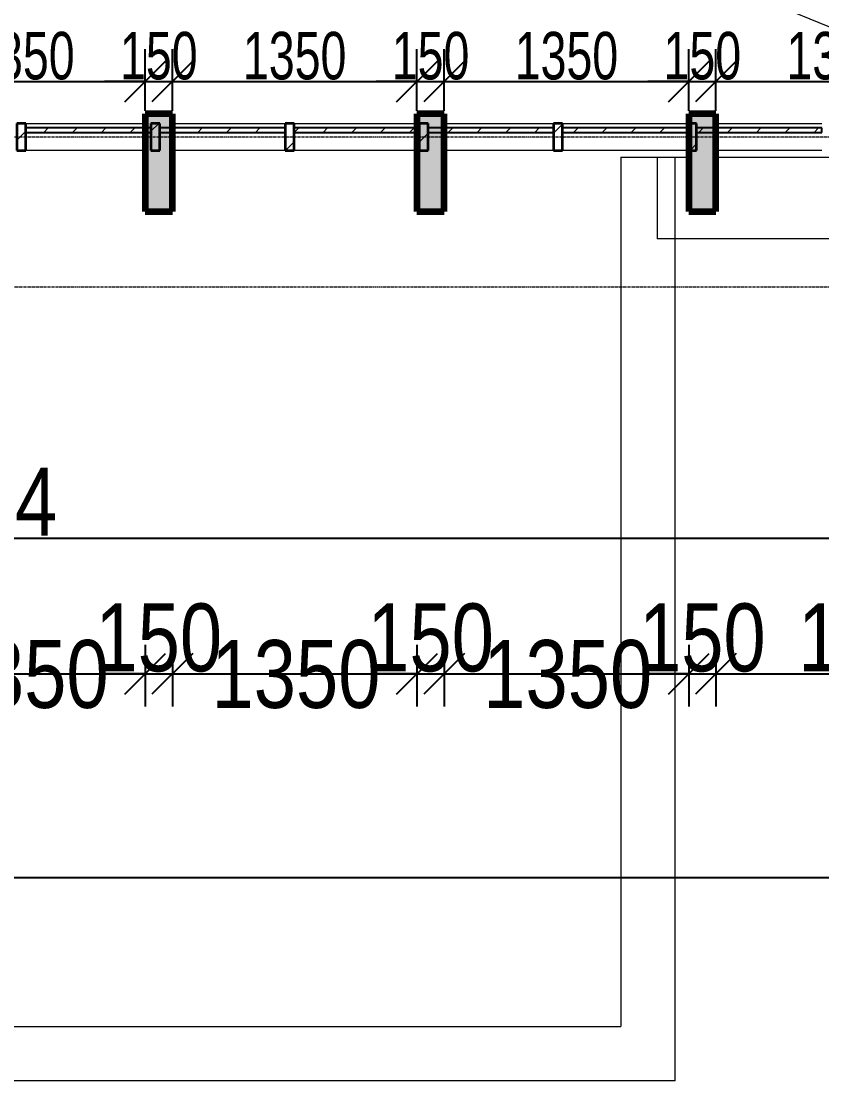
# Model space of a CAD drawing. Header units: millimetres. Extents: x -35190 to 411743, y -233114 to 23872.
# Drawn here: x 263703 to 268121, y -22679 to -16827 of the extents above; entities that cross this region are included whole.
import ezdxf

# ---------------------------------------------------------------- set-up
doc = ezdxf.new("R2010")
doc.units = ezdxf.units.MM
doc.linetypes.add('Grid Line', pattern=[22.225, 12.7, -3.175, 3.175, -3.175])
for name, color, linetype, lineweight in [('A-ANNO-DIMS', 211, 'Continuous', 9), ('A-DETL-THIN', 151, 'Continuous', 18), ('A-GLAZ-CURT', 52, 'Continuous', 18), ('A-GLAZ-CWMG', 51, 'Continuous', 18), ('A-WALL', 113, 'Continuous', 18), ('A-WALL-PATT', 111, 'Continuous', 18), ('Q-CASE', 31, 'Continuous', 18), ('S-GRID', 1, 'Continuous', 9)]:
    doc.layers.add(name, color=color, linetype=linetype, lineweight=lineweight)
doc.styles.add('Arial_3', font='arial.ttf', dxfattribs={"width": 0.8, "height": 375})
doc.styles.add('Arial_8', font='arial.ttf', dxfattribs={"width": 0.7, "height": 262.5})
doc.dimstyles.new('main_4_5mm', dxfattribs={"dimscale": 304.8, "dimtxt": 382.597275, "dimasz": 0.738189, "dimexe": 0.590551, "dimexo": 0.0625, "dimgap": 0.024606, "dimtad": 1, "dimdec": 0, "dimzin": 0, "dimdsep": 46, "dimtxsty": 'Arial_3', "dimblk1": 'OBLIQUE', "dimblk2": 'OBLIQUE', "dimsah": 1, "dimcen": 0.09, "dimdle": 0.590551, "dimazin": 0, "dimtfac": 1, "dimtdec": 4, "dimtix": 1, "dimtmove": 0, "dimatfit": 3, "dimfxl": 0.590551, "dimfxlon": 1, "dimtvp": 1, "dimtolj": 1, "dimtzin": 0, "dimarcsym": 2})
doc.dimstyles.new('main_4_5mm_1', dxfattribs={"dimscale": 304.8, "dimtxt": 382.597275, "dimasz": 0.738189, "dimexe": 0.590551, "dimexo": 0.0625, "dimgap": 0.024606, "dimtad": 1, "dimdec": 0, "dimzin": 0, "dimdsep": 46, "dimtxsty": 'Arial_3', "dimblk1": 'OBLIQUE', "dimblk2": 'OBLIQUE', "dimsah": 1, "dimcen": 0.09, "dimdle": 0.590551, "dimazin": 0, "dimtfac": 1, "dimtdec": 4, "dimtix": 1, "dimtmove": 1, "dimatfit": 3, "dimfxl": 0.590551, "dimfxlon": 1, "dimtvp": 1, "dimtolj": 1, "dimtzin": 0, "dimarcsym": 2})
doc.dimstyles.new('main_4_5mm_2', dxfattribs={"dimscale": 304.8, "dimtxt": 382.597275, "dimasz": 0.738189, "dimexe": 0.590551, "dimexo": 0.0625, "dimgap": 0.024606, "dimtad": 1, "dimdec": 0, "dimzin": 0, "dimdsep": 46, "dimtxsty": 'Arial_3', "dimblk1": 'OBLIQUE', "dimblk2": 'OBLIQUE', "dimsah": 1, "dimcen": 0.09, "dimdle": 0.590551, "dimazin": 0, "dimtfac": 1, "dimtdec": 4, "dimtix": 1, "dimtmove": 0, "dimatfit": 3, "dimfxl": 0.590551, "dimfxlon": 1, "dimtvp": 1, "dimtolj": 1, "dimtzin": 0, "dimarcsym": 2})
doc.dimstyles.new('small_3_5mm', dxfattribs={"dimscale": 304.8, "dimtxt": 267.818092, "dimasz": 0.738189, "dimexe": 0.590551, "dimexo": 0.0625, "dimgap": 0.024606, "dimtad": 1, "dimdec": 0, "dimzin": 0, "dimdsep": 46, "dimtxsty": 'Arial_8', "dimblk1": 'OBLIQUE', "dimblk2": 'OBLIQUE', "dimsah": 1, "dimcen": 0.09, "dimdle": 0.590551, "dimazin": 0, "dimtfac": 1, "dimtdec": 4, "dimtix": 1, "dimtmove": 0, "dimatfit": 3, "dimfxl": 0.590551, "dimfxlon": 1, "dimtvp": 1, "dimtolj": 1, "dimtzin": 0, "dimarcsym": 2})

# ---------------------------------------------------------------- blocks, each defined once
blk = doc.blocks.new('Casework 2 - Casework 2-644764-SECOND FLOOR')
at = {"layer": 'Q-CASE'}
for p, q in [((19684.9, -16000.3), (19984.9, -16000.3)), ((19684.9, -16000.3), (19684.9, -20800.3)), ((19884.9, -16000.3), (19884.9, -16450.3)), ((19884.9, -16000.3), (20059.9, -16000.3)), ((19984.9, -21100.3), (19984.9, -16000.3)), ((20209.9, -16000.3), (21559.9, -16000.3)), ((21709.9, -16450.3), (19884.9, -16450.3)), ((9184.9, -20800.3), (19684.9, -20800.3)), ((19984.9, -21100.3), (8884.9, -21100.3))]:
    blk.add_line(p, q, dxfattribs=at)
blk = doc.blocks.new('System Panel - Glazed-V72-SECOND FLOOR')
at = {"layer": 'A-GLAZ-CURT'}
h = blk.add_hatch(dxfattribs=at)
h.set_pattern_fill('FP_52', color=256, style=0, pattern_type=2)
h.set_pattern_definition([(45, (-16745.84, 15887.82), (-79.5495, 79.5495), [])])
h.paths.add_polyline_path([(345.3, 24.5), (345.3, 49.5), (-345.3, 49.5), (-345.3, 24.5)])
at = {"layer": 'A-GLAZ-CURT', "lineweight": 25}
for p, q in [((345.3, 49.5), (-345.3, 49.5)), ((-345.3, 49.5), (-345.3, 24.5)), ((-345.3, 24.5), (345.3, 24.5)), ((345.3, 24.5), (345.3, 49.5))]:
    blk.add_line(p, q, dxfattribs=at)
blk = doc.blocks.new('System Panel - Glazed-V73-SECOND FLOOR')
at = {"layer": 'A-GLAZ-CURT'}
h = blk.add_hatch(dxfattribs=at)
h.set_pattern_fill('FP_53', color=256, style=0, pattern_type=2)
h.set_pattern_definition([(45, (-17486.47, 15887.82), (-79.5495, 79.5495), [])])
h.paths.add_polyline_path([(345.3, 24.5), (345.3, 49.5), (-345.3, 49.5), (-345.3, 24.5)])
at = {"layer": 'A-GLAZ-CURT', "lineweight": 25}
for p, q in [((345.3, 49.5), (-345.3, 49.5)), ((-345.3, 49.5), (-345.3, 24.5)), ((-345.3, 24.5), (345.3, 24.5)), ((345.3, 24.5), (345.3, 49.5))]:
    blk.add_line(p, q, dxfattribs=at)
blk = doc.blocks.new('System Panel - Glazed-V74-SECOND FLOOR')
at = {"layer": 'A-GLAZ-CURT'}
h = blk.add_hatch(dxfattribs=at)
h.set_pattern_fill('FP_54', color=256, style=0, pattern_type=2)
h.set_pattern_definition([(45, (-18227.09, 15887.82), (-79.5495, 79.5495), [])])
h.paths.add_polyline_path([(345.3, 24.5), (345.3, 49.5), (-345.3, 49.5), (-345.3, 24.5)])
at = {"layer": 'A-GLAZ-CURT', "lineweight": 25}
for p, q in [((345.3, 49.5), (-345.3, 49.5)), ((-345.3, 49.5), (-345.3, 24.5)), ((-345.3, 24.5), (345.3, 24.5)), ((345.3, 24.5), (345.3, 49.5))]:
    blk.add_line(p, q, dxfattribs=at)
blk = doc.blocks.new('System Panel - Glazed-V75-SECOND FLOOR')
at = {"layer": 'A-GLAZ-CURT'}
h = blk.add_hatch(dxfattribs=at)
h.set_pattern_fill('FP_55', color=256, style=0, pattern_type=2)
h.set_pattern_definition([(45, (-18967.72, 15887.82), (-79.5495, 79.5495), [])])
h.paths.add_polyline_path([(345.3, 24.5), (345.3, 49.5), (-345.3, 49.5), (-345.3, 24.5)])
at = {"layer": 'A-GLAZ-CURT', "lineweight": 25}
for p, q in [((345.3, 49.5), (-345.3, 49.5)), ((-345.3, 49.5), (-345.3, 24.5)), ((-345.3, 24.5), (345.3, 24.5)), ((345.3, 24.5), (345.3, 49.5))]:
    blk.add_line(p, q, dxfattribs=at)
blk = doc.blocks.new('System Panel - Glazed-V76-SECOND FLOOR')
at = {"layer": 'A-GLAZ-CURT'}
h = blk.add_hatch(dxfattribs=at)
h.set_pattern_fill('FP_56', color=256, style=0, pattern_type=2)
h.set_pattern_definition([(45, (-19708.34, 15887.82), (-79.5495, 79.5495), [])])
h.paths.add_polyline_path([(345.3, 24.5), (345.3, 49.5), (-345.3, 49.5), (-345.3, 24.5), (141.4, 24.5)])
at = {"layer": 'A-GLAZ-CURT', "lineweight": 25}
for p, q in [((345.3, 49.5), (-345.3, 49.5)), ((-345.3, 49.5), (-345.3, 24.5)), ((-345.3, 24.5), (345.3, 24.5)), ((345.3, 24.5), (345.3, 49.5))]:
    blk.add_line(p, q, dxfattribs=at)
blk = doc.blocks.new('System Panel - Glazed-V77-SECOND FLOOR')
at = {"layer": 'A-GLAZ-CURT'}
h = blk.add_hatch(dxfattribs=at)
h.set_pattern_fill('FP_57', color=256, style=0, pattern_type=2)
h.set_pattern_definition([(45, (-20448.97, 15887.82), (-79.5495, 79.5495), [])])
h.paths.add_polyline_path([(345.3, 24.5), (345.3, 49.5), (-345.3, 49.5), (-345.3, 24.5)])
at = {"layer": 'A-GLAZ-CURT', "lineweight": 25}
for p, q in [((345.3, 49.5), (-345.3, 49.5)), ((-345.3, 49.5), (-345.3, 24.5)), ((-345.3, 24.5), (345.3, 24.5)), ((345.3, 24.5), (345.3, 49.5))]:
    blk.add_line(p, q, dxfattribs=at)
blk = doc.blocks.new('Rectangular Mullion - 50 x 150mm-V82-SECOND FLOOR')
at = {"layer": 'A-GLAZ-CWMG'}
for p, q in [((16400.5, -15812.8), (17059.9, -15812.8)), ((17059.9, -15962.8), (16400.5, -15962.8))]:
    blk.add_line(p, q, dxfattribs=at)
blk = doc.blocks.new('Rectangular Mullion - 50 x 150mm-V83-SECOND FLOOR')
at = {"layer": 'A-GLAZ-CWMG'}
for p, q in [((17209.9, -15812.8), (17831.8, -15812.8)), ((17831.8, -15962.8), (17209.9, -15962.8))]:
    blk.add_line(p, q, dxfattribs=at)
blk = doc.blocks.new('Rectangular Mullion - 50 x 150mm-V84-SECOND FLOOR')
at = {"layer": 'A-GLAZ-CWMG'}
for p, q in [((17881.8, -15812.8), (18559.9, -15812.8)), ((18559.9, -15962.8), (17881.8, -15962.8))]:
    blk.add_line(p, q, dxfattribs=at)
blk = doc.blocks.new('Rectangular Mullion - 50 x 150mm-V85-SECOND FLOOR')
at = {"layer": 'A-GLAZ-CWMG'}
for p, q in [((18709.9, -15812.8), (19313, -15812.8)), ((19313, -15962.8), (18709.9, -15962.8))]:
    blk.add_line(p, q, dxfattribs=at)
blk = doc.blocks.new('Rectangular Mullion - 50 x 150mm-V62-SECOND FLOOR')
at = {"layer": 'A-GLAZ-CWMG'}
for p, q in [((11216.2, -15812.8), (11906.8, -15812.8)), ((11906.8, -15962.8), (11216.2, -15962.8))]:
    blk.add_line(p, q, dxfattribs=at)
blk = doc.blocks.new('Rectangular Mullion - 50 x 150mm-V86-SECOND FLOOR')
at = {"layer": 'A-GLAZ-CWMG'}
for p, q in [((20209.9, -15812.8), (20794.3, -15812.8)), ((20794.3, -15962.8), (20209.9, -15962.8))]:
    blk.add_line(p, q, dxfattribs=at)
blk = doc.blocks.new('Rectangular Mullion - 50 x 150mm-V88-SECOND FLOOR')
at = {"layer": 'A-GLAZ-CWMG'}
h = blk.add_hatch(dxfattribs=at)
h.set_pattern_fill('FP_64', color=256, style=0, pattern_type=2)
h.set_pattern_definition([(315, (-16375.53, -15887.82), (79.5495, 79.5495), [])])
h.paths.add_polyline_path([(25, 75), (25, -75), (-25, -75), (-25, 75)])
at = {"layer": 'A-GLAZ-CWMG', "lineweight": 35}
for p, q in [((-25, 75), (25, 75)), ((-25, -75), (-25, 75)), ((25, 75), (25, -75)), ((25, -75), (-25, -75))]:
    blk.add_line(p, q, dxfattribs=at)
blk = doc.blocks.new('Rectangular Mullion - 50 x 150mm-V89-SECOND FLOOR')
at = {"layer": 'A-GLAZ-CWMG'}
h = blk.add_hatch(dxfattribs=at)
h.set_pattern_fill('FP_65', color=256, style=0, pattern_type=2)
h.set_pattern_definition([(315, (-17116.15, -15887.82), (79.5495, 79.5495), [])])
h.paths.add_polyline_path([(25, 75), (25, -75), (-25, -75), (-25, 75)])
at = {"layer": 'A-GLAZ-CWMG', "lineweight": 35}
for p, q in [((-25, 75), (25, 75)), ((-25, -75), (-25, 75)), ((25, 75), (25, -75)), ((25, -75), (-25, -75))]:
    blk.add_line(p, q, dxfattribs=at)
blk = doc.blocks.new('Rectangular Mullion - 50 x 150mm-V90-SECOND FLOOR')
at = {"layer": 'A-GLAZ-CWMG'}
h = blk.add_hatch(dxfattribs=at)
h.set_pattern_fill('FP_66', color=256, style=0, pattern_type=2)
h.set_pattern_definition([(315, (-17856.78, -15887.82), (79.5495, 79.5495), [])])
h.paths.add_polyline_path([(25, 75), (25, -75), (-25, -75), (-25, 75)])
at = {"layer": 'A-GLAZ-CWMG', "lineweight": 35}
for p, q in [((-25, 75), (25, 75)), ((-25, -75), (-25, 75)), ((25, 75), (25, -75)), ((25, -75), (-25, -75))]:
    blk.add_line(p, q, dxfattribs=at)
blk = doc.blocks.new('Rectangular Mullion - 50 x 150mm-V91-SECOND FLOOR')
at = {"layer": 'A-GLAZ-CWMG'}
h = blk.add_hatch(dxfattribs=at)
h.set_pattern_fill('FP_67', color=256, style=0, pattern_type=2)
h.set_pattern_definition([(315, (-18597.4, -15887.82), (79.5495, 79.5495), [])])
h.paths.add_polyline_path([(25, 75), (25, -75), (-25, -75), (-25, 75)])
at = {"layer": 'A-GLAZ-CWMG', "lineweight": 35}
for p, q in [((-25, 75), (25, 75)), ((-25, -75), (-25, 75)), ((25, 75), (25, -75)), ((25, -75), (-25, -75))]:
    blk.add_line(p, q, dxfattribs=at)
blk = doc.blocks.new('Rectangular Mullion - 50 x 150mm-V92-SECOND FLOOR')
at = {"layer": 'A-GLAZ-CWMG'}
h = blk.add_hatch(dxfattribs=at)
h.set_pattern_fill('FP_68', color=256, style=0, pattern_type=2)
h.set_pattern_definition([(315, (-19338.03, -15887.82), (79.5495, 79.5495), [])])
h.paths.add_polyline_path([(25, 75), (25, -75), (-25, -75), (-25, 75)])
at = {"layer": 'A-GLAZ-CWMG', "lineweight": 35}
for p, q in [((-25, 75), (25, 75)), ((-25, -75), (-25, 75)), ((25, 75), (25, -75)), ((25, -75), (-25, -75))]:
    blk.add_line(p, q, dxfattribs=at)
blk = doc.blocks.new('Rectangular Mullion - 50 x 150mm-V93-SECOND FLOOR')
at = {"layer": 'A-GLAZ-CWMG'}
h = blk.add_hatch(dxfattribs=at)
h.set_pattern_fill('FP_69', color=256, style=0, pattern_type=2)
h.set_pattern_definition([(315, (-20078.65, -15887.82), (79.5495, 79.5495), [])])
h.paths.add_polyline_path([(25, 75), (25, -75), (-25, -75), (-25, 75)])
at = {"layer": 'A-GLAZ-CWMG', "lineweight": 35}
for p, q in [((-25, 75), (25, 75)), ((-25, -75), (-25, 75)), ((25, 75), (25, -75)), ((25, -75), (-25, -75))]:
    blk.add_line(p, q, dxfattribs=at)
blk = doc.blocks.new('_Oblique')
at = {"color": 0, "linetype": 'ByBlock', "lineweight": -2}
blk.add_line((-0.5, -0.5), (0.5, 0.5), dxfattribs=at)
blk = doc.blocks.new('*D5512')
at = {"layer": 'A-ANNO-DIMS', "color": 0, "lineweight": -2, "transparency": 16777216}
for p, q in [((263036.9, -17321.8), (263036.9, -16980.9)), ((264386.9, -17321.8), (264386.9, -16980.9)), ((262856.9, -17160.9), (264566.9, -17160.9))]:
    blk.add_line(p, q, dxfattribs=at)
at = {"layer": 'Defpoints', "color": 0, "transparency": 16777216}
for p in [(264386.9, -17160.9), (263036.9, -17340.9), (264386.9, -17340.9)]:
    blk.add_point(p, dxfattribs=at)
at = {"layer": 'A-ANNO-DIMS', "color": 0, "lineweight": -2, "transparency": 16777216, "xscale": 224.9999999999999, "yscale": 224.9999999999999, "zscale": 224.9999999999999, "rotation": 180}
blk.add_blockref('_Oblique', (263036.9, -17160.9), dxfattribs=at)
at = {"layer": 'A-ANNO-DIMS', "color": 0, "lineweight": -2, "transparency": 16777216, "xscale": 224.9999999999999, "yscale": 224.9999999999999, "zscale": 224.9999999999999}
blk.add_blockref('_Oblique', (264386.9, -17160.9), dxfattribs=at)
at = {"layer": 'A-ANNO-DIMS', "color": 0, "transparency": 16777216, "insert": (263711.9, -17019.3), "char_height": 262.5, "width": 672.429, "attachment_point": 5, "style": 'Arial_8'}
blk.add_mtext('\\A1;1350', dxfattribs=at)
blk = doc.blocks.new('*D5513')
at = {"layer": 'A-ANNO-DIMS', "color": 0, "lineweight": -2, "transparency": 16777216}
for p, q in [((264386.9, -17321.8), (264386.9, -16980.9)), ((264536.9, -17321.8), (264536.9, -16980.9)), ((264386.9, -17160.9), (264161.9, -17160.9)), ((264386.9, -17160.9), (264536.9, -17160.9)), ((264536.9, -17160.9), (264761.9, -17160.9))]:
    blk.add_line(p, q, dxfattribs=at)
at = {"layer": 'Defpoints', "color": 0, "transparency": 16777216}
for p in [(264536.9, -17160.9), (264386.9, -17340.9), (264536.9, -17340.9)]:
    blk.add_point(p, dxfattribs=at)
at = {"layer": 'A-ANNO-DIMS', "color": 0, "lineweight": -2, "transparency": 16777216, "xscale": 224.9999999999999, "yscale": 224.9999999999999, "zscale": 224.9999999999999}
blk.add_blockref('_Oblique', (264386.9, -17160.9), dxfattribs=at)
at = {"layer": 'A-ANNO-DIMS', "color": 0, "lineweight": -2, "transparency": 16777216, "xscale": 224.9999999999999, "yscale": 224.9999999999999, "zscale": 224.9999999999999, "rotation": 180}
blk.add_blockref('_Oblique', (264536.9, -17160.9), dxfattribs=at)
at = {"layer": 'A-ANNO-DIMS', "color": 0, "transparency": 16777216, "insert": (264461.9, -17019.4), "char_height": 262.5, "width": 504.322, "attachment_point": 5, "style": 'Arial_8'}
blk.add_mtext('\\A1;150', dxfattribs=at)
blk = doc.blocks.new('*D5514')
at = {"layer": 'A-ANNO-DIMS', "color": 0, "lineweight": -2, "transparency": 16777216}
for p, q in [((264536.9, -17321.8), (264536.9, -16980.9)), ((265886.9, -17321.8), (265886.9, -16980.9)), ((264356.9, -17160.9), (266066.9, -17160.9))]:
    blk.add_line(p, q, dxfattribs=at)
at = {"layer": 'Defpoints', "color": 0, "transparency": 16777216}
for p in [(265886.9, -17160.9), (264536.9, -17340.9), (265886.9, -17340.9)]:
    blk.add_point(p, dxfattribs=at)
at = {"layer": 'A-ANNO-DIMS', "color": 0, "lineweight": -2, "transparency": 16777216, "xscale": 224.9999999999999, "yscale": 224.9999999999999, "zscale": 224.9999999999999, "rotation": 180}
blk.add_blockref('_Oblique', (264536.9, -17160.9), dxfattribs=at)
at = {"layer": 'A-ANNO-DIMS', "color": 0, "lineweight": -2, "transparency": 16777216, "xscale": 224.9999999999999, "yscale": 224.9999999999999, "zscale": 224.9999999999999}
blk.add_blockref('_Oblique', (265886.9, -17160.9), dxfattribs=at)
at = {"layer": 'A-ANNO-DIMS', "color": 0, "transparency": 16777216, "insert": (265211.9, -17019.3), "char_height": 262.5, "width": 672.429, "attachment_point": 5, "style": 'Arial_8'}
blk.add_mtext('\\A1;1350', dxfattribs=at)
blk = doc.blocks.new('*D5515')
at = {"layer": 'A-ANNO-DIMS', "color": 0, "lineweight": -2, "transparency": 16777216}
for p, q in [((265886.9, -17321.8), (265886.9, -16980.9)), ((266036.9, -17321.8), (266036.9, -16980.9)), ((265886.9, -17160.9), (265661.9, -17160.9)), ((265886.9, -17160.9), (266036.9, -17160.9)), ((266036.9, -17160.9), (266261.9, -17160.9))]:
    blk.add_line(p, q, dxfattribs=at)
at = {"layer": 'Defpoints', "color": 0, "transparency": 16777216}
for p in [(266036.9, -17160.9), (265886.9, -17340.9), (266036.9, -17340.9)]:
    blk.add_point(p, dxfattribs=at)
at = {"layer": 'A-ANNO-DIMS', "color": 0, "lineweight": -2, "transparency": 16777216, "xscale": 224.9999999999999, "yscale": 224.9999999999999, "zscale": 224.9999999999999}
blk.add_blockref('_Oblique', (265886.9, -17160.9), dxfattribs=at)
at = {"layer": 'A-ANNO-DIMS', "color": 0, "lineweight": -2, "transparency": 16777216, "xscale": 224.9999999999999, "yscale": 224.9999999999999, "zscale": 224.9999999999999, "rotation": 180}
blk.add_blockref('_Oblique', (266036.9, -17160.9), dxfattribs=at)
at = {"layer": 'A-ANNO-DIMS', "color": 0, "transparency": 16777216, "insert": (265961.9, -17019.4), "char_height": 262.5, "width": 504.322, "attachment_point": 5, "style": 'Arial_8'}
blk.add_mtext('\\A1;150', dxfattribs=at)
blk = doc.blocks.new('*D5516')
at = {"layer": 'A-ANNO-DIMS', "color": 0, "lineweight": -2, "transparency": 16777216}
for p, q in [((266036.9, -17321.8), (266036.9, -16980.9)), ((267386.9, -17321.8), (267386.9, -16980.9)), ((265856.9, -17160.9), (267566.9, -17160.9))]:
    blk.add_line(p, q, dxfattribs=at)
at = {"layer": 'Defpoints', "color": 0, "transparency": 16777216}
for p in [(267386.9, -17160.9), (266036.9, -17340.9), (267386.9, -17340.9)]:
    blk.add_point(p, dxfattribs=at)
at = {"layer": 'A-ANNO-DIMS', "color": 0, "lineweight": -2, "transparency": 16777216, "xscale": 224.9999999999999, "yscale": 224.9999999999999, "zscale": 224.9999999999999, "rotation": 180}
blk.add_blockref('_Oblique', (266036.9, -17160.9), dxfattribs=at)
at = {"layer": 'A-ANNO-DIMS', "color": 0, "lineweight": -2, "transparency": 16777216, "xscale": 224.9999999999999, "yscale": 224.9999999999999, "zscale": 224.9999999999999}
blk.add_blockref('_Oblique', (267386.9, -17160.9), dxfattribs=at)
at = {"layer": 'A-ANNO-DIMS', "color": 0, "transparency": 16777216, "insert": (266711.9, -17019.3), "char_height": 262.5, "width": 672.429, "attachment_point": 5, "style": 'Arial_8'}
blk.add_mtext('\\A1;1350', dxfattribs=at)
blk = doc.blocks.new('*D5517')
at = {"layer": 'A-ANNO-DIMS', "color": 0, "lineweight": -2, "transparency": 16777216}
for p, q in [((267386.9, -17321.8), (267386.9, -16980.9)), ((267536.9, -17321.8), (267536.9, -16980.9)), ((267386.9, -17160.9), (267161.9, -17160.9)), ((267386.9, -17160.9), (267536.9, -17160.9)), ((267536.9, -17160.9), (267761.9, -17160.9))]:
    blk.add_line(p, q, dxfattribs=at)
at = {"layer": 'Defpoints', "color": 0, "transparency": 16777216}
for p in [(267536.9, -17160.9), (267386.9, -17340.9), (267536.9, -17340.9)]:
    blk.add_point(p, dxfattribs=at)
at = {"layer": 'A-ANNO-DIMS', "color": 0, "lineweight": -2, "transparency": 16777216, "xscale": 224.9999999999999, "yscale": 224.9999999999999, "zscale": 224.9999999999999}
blk.add_blockref('_Oblique', (267386.9, -17160.9), dxfattribs=at)
at = {"layer": 'A-ANNO-DIMS', "color": 0, "lineweight": -2, "transparency": 16777216, "xscale": 224.9999999999999, "yscale": 224.9999999999999, "zscale": 224.9999999999999, "rotation": 180}
blk.add_blockref('_Oblique', (267536.9, -17160.9), dxfattribs=at)
at = {"layer": 'A-ANNO-DIMS', "color": 0, "transparency": 16777216, "insert": (267461.9, -17019.4), "char_height": 262.5, "width": 504.322, "attachment_point": 5, "style": 'Arial_8'}
blk.add_mtext('\\A1;150', dxfattribs=at)
blk = doc.blocks.new('*D5518')
at = {"layer": 'A-ANNO-DIMS', "color": 0, "lineweight": -2, "transparency": 16777216}
for p, q in [((267536.9, -17321.8), (267536.9, -16980.9)), ((268886.9, -16999.9), (268886.9, -17340.9)), ((267356.9, -17160.9), (269066.9, -17160.9))]:
    blk.add_line(p, q, dxfattribs=at)
at = {"layer": 'Defpoints', "color": 0, "transparency": 16777216}
for p in [(268886.9, -16980.9), (268886.9, -17160.9), (267536.9, -17340.9)]:
    blk.add_point(p, dxfattribs=at)
at = {"layer": 'A-ANNO-DIMS', "color": 0, "lineweight": -2, "transparency": 16777216, "xscale": 224.9999999999999, "yscale": 224.9999999999999, "zscale": 224.9999999999999, "rotation": 180}
blk.add_blockref('_Oblique', (267536.9, -17160.9), dxfattribs=at)
at = {"layer": 'A-ANNO-DIMS', "color": 0, "lineweight": -2, "transparency": 16777216, "xscale": 224.9999999999999, "yscale": 224.9999999999999, "zscale": 224.9999999999999}
blk.add_blockref('_Oblique', (268886.9, -17160.9), dxfattribs=at)
at = {"layer": 'A-ANNO-DIMS', "color": 0, "transparency": 16777216, "insert": (268211.9, -17019.3), "char_height": 262.5, "width": 672.429, "attachment_point": 5, "style": 'Arial_8'}
blk.add_mtext('\\A1;1350', dxfattribs=at)
blk = doc.blocks.new('*D5282')
at = {"layer": 'A-ANNO-DIMS', "color": 0, "lineweight": -2, "transparency": 16777216}
for p, q in [((257036.9, -19521), (257036.9, -19862)), ((269600.9, -19521), (269600.9, -19862)), ((256856.9, -19682), (269780.9, -19682))]:
    blk.add_line(p, q, dxfattribs=at)
at = {"layer": 'Defpoints', "color": 0, "transparency": 16777216}
for p in [(257036.9, -19502), (269600.9, -19502), (269600.9, -19682)]:
    blk.add_point(p, dxfattribs=at)
at = {"layer": 'A-ANNO-DIMS', "color": 0, "lineweight": -2, "transparency": 16777216, "xscale": 224.9999999999999, "yscale": 224.9999999999999, "zscale": 224.9999999999999, "rotation": 180}
blk.add_blockref('_Oblique', (257036.9, -19682), dxfattribs=at)
at = {"layer": 'A-ANNO-DIMS', "color": 0, "lineweight": -2, "transparency": 16777216, "xscale": 224.9999999999999, "yscale": 224.9999999999999, "zscale": 224.9999999999999}
blk.add_blockref('_Oblique', (269600.9, -19682), dxfattribs=at)
at = {"layer": 'A-ANNO-DIMS', "color": 0, "transparency": 16777216, "insert": (263318.9, -19483), "char_height": 375, "width": 1377.35, "attachment_point": 5, "style": 'Arial_3'}
blk.add_mtext('\\A1;12564', dxfattribs=at)
blk = doc.blocks.new('*D5294')
at = {"layer": 'A-ANNO-DIMS', "color": 0, "lineweight": -2, "transparency": 16777216}
for p, q in [((263036.9, -20271), (263036.9, -20612)), ((264386.9, -20271), (264386.9, -20612)), ((262856.9, -20432), (264566.9, -20432))]:
    blk.add_line(p, q, dxfattribs=at)
at = {"layer": 'Defpoints', "color": 0, "transparency": 16777216}
for p in [(263036.9, -20252), (264386.9, -20252), (264386.9, -20432)]:
    blk.add_point(p, dxfattribs=at)
at = {"layer": 'A-ANNO-DIMS', "color": 0, "lineweight": -2, "transparency": 16777216, "xscale": 224.9999999999999, "yscale": 224.9999999999999, "zscale": 224.9999999999999, "rotation": 180}
blk.add_blockref('_Oblique', (263036.9, -20432), dxfattribs=at)
at = {"layer": 'A-ANNO-DIMS', "color": 0, "lineweight": -2, "transparency": 16777216, "xscale": 224.9999999999999, "yscale": 224.9999999999999, "zscale": 224.9999999999999}
blk.add_blockref('_Oblique', (264386.9, -20432), dxfattribs=at)
at = {"layer": 'A-ANNO-DIMS', "color": 0, "transparency": 16777216, "insert": (263252.8, -20244.8), "char_height": 375, "width": 1101.88, "attachment_point": 1, "line_spacing_factor": 0.941778, "style": 'Arial_3'}
blk.add_mtext('\\A1;1350', dxfattribs=at)
blk = doc.blocks.new('*D5295')
at = {"layer": 'A-ANNO-DIMS', "color": 0, "lineweight": -2, "transparency": 16777216}
for p, q in [((264386.9, -20271), (264386.9, -20612)), ((264536.9, -20271), (264536.9, -20612)), ((264386.9, -20432), (264161.9, -20432)), ((264386.9, -20432), (264536.9, -20432)), ((264536.9, -20432), (264761.9, -20432))]:
    blk.add_line(p, q, dxfattribs=at)
at = {"layer": 'Defpoints', "color": 0, "transparency": 16777216}
for p in [(264386.9, -20252), (264536.9, -20252), (264536.9, -20432)]:
    blk.add_point(p, dxfattribs=at)
at = {"layer": 'A-ANNO-DIMS', "color": 0, "lineweight": -2, "transparency": 16777216, "xscale": 224.9999999999999, "yscale": 224.9999999999999, "zscale": 224.9999999999999}
blk.add_blockref('_Oblique', (264386.9, -20432), dxfattribs=at)
at = {"layer": 'A-ANNO-DIMS', "color": 0, "lineweight": -2, "transparency": 16777216, "xscale": 224.9999999999999, "yscale": 224.9999999999999, "zscale": 224.9999999999999, "rotation": 180}
blk.add_blockref('_Oblique', (264536.9, -20432), dxfattribs=at)
at = {"layer": 'A-ANNO-DIMS', "color": 0, "transparency": 16777216, "insert": (264461.9, -20233), "char_height": 375, "width": 826.41, "attachment_point": 5, "style": 'Arial_3'}
blk.add_mtext('\\A1;150', dxfattribs=at)
blk = doc.blocks.new('*D5296')
at = {"layer": 'A-ANNO-DIMS', "color": 0, "lineweight": -2, "transparency": 16777216}
for p, q in [((264536.9, -20271), (264536.9, -20612)), ((265886.9, -20271), (265886.9, -20612)), ((264356.9, -20432), (266066.9, -20432))]:
    blk.add_line(p, q, dxfattribs=at)
at = {"layer": 'Defpoints', "color": 0, "transparency": 16777216}
for p in [(264536.9, -20252), (265886.9, -20252), (265886.9, -20432)]:
    blk.add_point(p, dxfattribs=at)
at = {"layer": 'A-ANNO-DIMS', "color": 0, "lineweight": -2, "transparency": 16777216, "xscale": 224.9999999999999, "yscale": 224.9999999999999, "zscale": 224.9999999999999, "rotation": 180}
blk.add_blockref('_Oblique', (264536.9, -20432), dxfattribs=at)
at = {"layer": 'A-ANNO-DIMS', "color": 0, "lineweight": -2, "transparency": 16777216, "xscale": 224.9999999999999, "yscale": 224.9999999999999, "zscale": 224.9999999999999}
blk.add_blockref('_Oblique', (265886.9, -20432), dxfattribs=at)
at = {"layer": 'A-ANNO-DIMS', "color": 0, "transparency": 16777216, "insert": (264752.8, -20244.8), "char_height": 375, "width": 1101.88, "attachment_point": 1, "line_spacing_factor": 0.941778, "style": 'Arial_3'}
blk.add_mtext('\\A1;1350', dxfattribs=at)
blk = doc.blocks.new('*D5297')
at = {"layer": 'A-ANNO-DIMS', "color": 0, "lineweight": -2, "transparency": 16777216}
for p, q in [((265886.9, -20271), (265886.9, -20612)), ((266036.9, -20271), (266036.9, -20612)), ((265886.9, -20432), (265661.9, -20432)), ((265886.9, -20432), (266036.9, -20432)), ((266036.9, -20432), (266261.9, -20432))]:
    blk.add_line(p, q, dxfattribs=at)
at = {"layer": 'Defpoints', "color": 0, "transparency": 16777216}
for p in [(265886.9, -20252), (266036.9, -20252), (266036.9, -20432)]:
    blk.add_point(p, dxfattribs=at)
at = {"layer": 'A-ANNO-DIMS', "color": 0, "lineweight": -2, "transparency": 16777216, "xscale": 224.9999999999999, "yscale": 224.9999999999999, "zscale": 224.9999999999999}
blk.add_blockref('_Oblique', (265886.9, -20432), dxfattribs=at)
at = {"layer": 'A-ANNO-DIMS', "color": 0, "lineweight": -2, "transparency": 16777216, "xscale": 224.9999999999999, "yscale": 224.9999999999999, "zscale": 224.9999999999999, "rotation": 180}
blk.add_blockref('_Oblique', (266036.9, -20432), dxfattribs=at)
at = {"layer": 'A-ANNO-DIMS', "color": 0, "transparency": 16777216, "insert": (265961.9, -20233), "char_height": 375, "width": 826.41, "attachment_point": 5, "style": 'Arial_3'}
blk.add_mtext('\\A1;150', dxfattribs=at)
blk = doc.blocks.new('*D5298')
at = {"layer": 'A-ANNO-DIMS', "color": 0, "lineweight": -2, "transparency": 16777216}
for p, q in [((266036.9, -20271), (266036.9, -20612)), ((267386.9, -20271), (267386.9, -20612)), ((265856.9, -20432), (267566.9, -20432))]:
    blk.add_line(p, q, dxfattribs=at)
at = {"layer": 'Defpoints', "color": 0, "transparency": 16777216}
for p in [(266036.9, -20252), (267386.9, -20252), (267386.9, -20432)]:
    blk.add_point(p, dxfattribs=at)
at = {"layer": 'A-ANNO-DIMS', "color": 0, "lineweight": -2, "transparency": 16777216, "xscale": 224.9999999999999, "yscale": 224.9999999999999, "zscale": 224.9999999999999, "rotation": 180}
blk.add_blockref('_Oblique', (266036.9, -20432), dxfattribs=at)
at = {"layer": 'A-ANNO-DIMS', "color": 0, "lineweight": -2, "transparency": 16777216, "xscale": 224.9999999999999, "yscale": 224.9999999999999, "zscale": 224.9999999999999}
blk.add_blockref('_Oblique', (267386.9, -20432), dxfattribs=at)
at = {"layer": 'A-ANNO-DIMS', "color": 0, "transparency": 16777216, "insert": (266252.8, -20244.8), "char_height": 375, "width": 1101.88, "attachment_point": 1, "line_spacing_factor": 0.941778, "style": 'Arial_3'}
blk.add_mtext('\\A1;1350', dxfattribs=at)
blk = doc.blocks.new('*D5299')
at = {"layer": 'A-ANNO-DIMS', "color": 0, "lineweight": -2, "transparency": 16777216}
for p, q in [((267386.9, -20271), (267386.9, -20612)), ((267536.9, -20271), (267536.9, -20612)), ((267386.9, -20432), (267161.9, -20432)), ((267386.9, -20432), (267536.9, -20432)), ((267536.9, -20432), (267761.9, -20432))]:
    blk.add_line(p, q, dxfattribs=at)
at = {"layer": 'Defpoints', "color": 0, "transparency": 16777216}
for p in [(267386.9, -20252), (267536.9, -20252), (267536.9, -20432)]:
    blk.add_point(p, dxfattribs=at)
at = {"layer": 'A-ANNO-DIMS', "color": 0, "lineweight": -2, "transparency": 16777216, "xscale": 224.9999999999999, "yscale": 224.9999999999999, "zscale": 224.9999999999999}
blk.add_blockref('_Oblique', (267386.9, -20432), dxfattribs=at)
at = {"layer": 'A-ANNO-DIMS', "color": 0, "lineweight": -2, "transparency": 16777216, "xscale": 224.9999999999999, "yscale": 224.9999999999999, "zscale": 224.9999999999999, "rotation": 180}
blk.add_blockref('_Oblique', (267536.9, -20432), dxfattribs=at)
at = {"layer": 'A-ANNO-DIMS', "color": 0, "transparency": 16777216, "insert": (267461.9, -20233), "char_height": 375, "width": 826.41, "attachment_point": 5, "style": 'Arial_3'}
blk.add_mtext('\\A1;150', dxfattribs=at)
blk = doc.blocks.new('*D5300')
at = {"layer": 'A-ANNO-DIMS', "color": 0, "lineweight": -2, "transparency": 16777216}
for p, q in [((267536.9, -20271), (267536.9, -20612)), ((269375.9, -20271), (269375.9, -20612)), ((267356.9, -20432), (269555.9, -20432))]:
    blk.add_line(p, q, dxfattribs=at)
at = {"layer": 'Defpoints', "color": 0, "transparency": 16777216}
for p in [(267536.9, -20252), (269375.9, -20252), (269375.9, -20432)]:
    blk.add_point(p, dxfattribs=at)
at = {"layer": 'A-ANNO-DIMS', "color": 0, "lineweight": -2, "transparency": 16777216, "xscale": 224.9999999999999, "yscale": 224.9999999999999, "zscale": 224.9999999999999, "rotation": 180}
blk.add_blockref('_Oblique', (267536.9, -20432), dxfattribs=at)
at = {"layer": 'A-ANNO-DIMS', "color": 0, "lineweight": -2, "transparency": 16777216, "xscale": 224.9999999999999, "yscale": 224.9999999999999, "zscale": 224.9999999999999}
blk.add_blockref('_Oblique', (269375.9, -20432), dxfattribs=at)
at = {"layer": 'A-ANNO-DIMS', "color": 0, "transparency": 16777216, "insert": (268456.4, -20232.9), "char_height": 375, "width": 1101.88, "attachment_point": 5, "style": 'Arial_3'}
blk.add_mtext('\\A1;1839', dxfattribs=at)
blk = doc.blocks.new('*D5302')
at = {"layer": 'A-ANNO-DIMS', "color": 0, "lineweight": -2, "transparency": 16777216}
for p, q in [((253986.9, -21394.7), (253986.9, -21735.6)), ((269600.9, -21394.7), (269600.9, -21735.6)), ((253806.9, -21555.6), (269780.9, -21555.6))]:
    blk.add_line(p, q, dxfattribs=at)
at = {"layer": 'Defpoints', "color": 0, "transparency": 16777216}
for p in [(253986.9, -21375.6), (269600.9, -21375.6), (269600.9, -21555.6)]:
    blk.add_point(p, dxfattribs=at)
at = {"layer": 'A-ANNO-DIMS', "color": 0, "lineweight": -2, "transparency": 16777216, "xscale": 224.9999999999999, "yscale": 224.9999999999999, "zscale": 224.9999999999999, "rotation": 180}
blk.add_blockref('_Oblique', (253986.9, -21555.6), dxfattribs=at)
at = {"layer": 'A-ANNO-DIMS', "color": 0, "lineweight": -2, "transparency": 16777216, "xscale": 224.9999999999999, "yscale": 224.9999999999999, "zscale": 224.9999999999999}
blk.add_blockref('_Oblique', (269600.9, -21555.6), dxfattribs=at)
at = {"layer": 'A-ANNO-DIMS', "color": 0, "transparency": 16777216, "insert": (261793.9, -21356.7), "char_height": 375, "width": 1377.35, "attachment_point": 5, "style": 'Arial_3'}
blk.add_mtext('\\A1;15614', dxfattribs=at)

msp = doc.modelspace()

# ---------------------------------------------------------------- hatches: boundary and pattern name
at = {"layer": 'A-WALL-PATT'}
for points in [[(264536.9, -17878.6), (264536.9, -17338.6), (264386.9, -17338.6), (264386.9, -17878.6)], [(266036.9, -17878.6), (266036.9, -17338.6), (265886.9, -17338.6), (265886.9, -17878.6)], [(267536.9, -17878.6), (267536.9, -17338.6), (267386.9, -17338.6), (267386.9, -17878.6)]]:
    msp.add_hatch(color=1, dxfattribs=at).paths.add_polyline_path(points)

# ---------------------------------------------------------------- linework, layer by layer
at = {"layer": 'A-DETL-THIN'}
msp.add_line((255425.9, -11644), (269375.9, -17354), dxfattribs=at)
at = {"layer": 'A-WALL', "lineweight": 140}
for p, q in [((264386.9, -17338.6), (264386.9, -17878.6)), ((264536.9, -17338.6), (264386.9, -17338.6)), ((264536.9, -17878.6), (264536.9, -17338.6)), ((265886.9, -17338.6), (265886.9, -17878.6)), ((266036.9, -17338.6), (265886.9, -17338.6)), ((266036.9, -17878.6), (266036.9, -17338.6)), ((267386.9, -17338.6), (267386.9, -17878.6)), ((267536.9, -17338.6), (267386.9, -17338.6)), ((267536.9, -17878.6), (267536.9, -17338.6)), ((264386.9, -17878.6), (264536.9, -17878.6)), ((265886.9, -17878.6), (266036.9, -17878.6)), ((267386.9, -17878.6), (267536.9, -17878.6))]:
    msp.add_line(p, q, dxfattribs=at)
at = {"layer": 'S-GRID', "linetype": 'Grid Line'}
for p, q in [((231291.7, -17466.5), (294398.4, -17466.5)), ((231291.7, -18294.5), (294398.4, -18294.5))]:
    msp.add_line(p, q, dxfattribs=at)

# ---------------------------------------------------------------- block references
at = {"layer": 'A-GLAZ-CURT'}
for name, p in [('System Panel - Glazed-V72-SECOND FLOOR', (264072.8, -17466.5)), ('System Panel - Glazed-V73-SECOND FLOOR', (264813.4, -17466.5)), ('System Panel - Glazed-V74-SECOND FLOOR', (265554.1, -17466.5)), ('System Panel - Glazed-V75-SECOND FLOOR', (266294.7, -17466.5)), ('System Panel - Glazed-V76-SECOND FLOOR', (267035.3, -17466.5)), ('System Panel - Glazed-V77-SECOND FLOOR', (267775.9, -17466.5))]:
    msp.add_blockref(name, p, dxfattribs=at)
at = {"layer": 'A-GLAZ-CWMG', "extrusion": (0, 0, -1), "rotation": 180}
for name, p in [('Rectangular Mullion - 50 x 150mm-V88-SECOND FLOOR', (-263702.5, -17466.5)), ('Rectangular Mullion - 50 x 150mm-V89-SECOND FLOOR', (-264443.1, -17466.5)), ('Rectangular Mullion - 50 x 150mm-V90-SECOND FLOOR', (-265183.8, -17466.5)), ('Rectangular Mullion - 50 x 150mm-V91-SECOND FLOOR', (-265924.4, -17466.5)), ('Rectangular Mullion - 50 x 150mm-V92-SECOND FLOOR', (-266665, -17466.5)), ('Rectangular Mullion - 50 x 150mm-V93-SECOND FLOOR', (-267405.6, -17466.5))]:
    msp.add_blockref(name, p, dxfattribs=at)
at = {"layer": 'A-GLAZ-CWMG'}
for name, p in [('Rectangular Mullion - 50 x 150mm-V82-SECOND FLOOR', (247327, -1578.7)), ('Rectangular Mullion - 50 x 150mm-V83-SECOND FLOOR', (247327, -1578.7)), ('Rectangular Mullion - 50 x 150mm-V84-SECOND FLOOR', (247327, -1578.7)), ('Rectangular Mullion - 50 x 150mm-V85-SECOND FLOOR', (247327, -1578.7)), ('Rectangular Mullion - 50 x 150mm-V62-SECOND FLOOR', (255473.8, -1578.7)), ('Rectangular Mullion - 50 x 150mm-V86-SECOND FLOOR', (247327, -1578.7))]:
    msp.add_blockref(name, p, dxfattribs=at)
at = {"layer": 'Q-CASE'}
msp.add_blockref('Casework 2 - Casework 2-644764-SECOND FLOOR', (247327, -1578.7), dxfattribs=at)

# ---------------------------------------------------------------- dimensions: what is measured, and where the dimension line sits
at = {"layer": 'A-ANNO-DIMS'}
for base, p1, p2, dimstyle, override, picture, middle in [((264386.9, -17160.9), (263036.9, -17340.9), (264386.9, -17340.9), 'small_3_5mm', {"dimpost": '<>', "dimfxl": 1350}, '*D5512', (263711.9, -17019.3)), ((264536.9, -17160.9), (264386.9, -17340.9), (264536.9, -17340.9), 'small_3_5mm', {"dimpost": '<>', "dimfxl": 150}, '*D5513', (264461.9, -17019.4)), ((265886.9, -17160.9), (264536.9, -17340.9), (265886.9, -17340.9), 'small_3_5mm', {"dimpost": '<>', "dimfxl": 1350}, '*D5514', (265211.9, -17019.3)), ((266036.9, -17160.9), (265886.9, -17340.9), (266036.9, -17340.9), 'small_3_5mm', {"dimpost": '<>', "dimfxl": 150}, '*D5515', (265961.9, -17019.4)), ((267386.9, -17160.9), (266036.9, -17340.9), (267386.9, -17340.9), 'small_3_5mm', {"dimpost": '<>', "dimfxl": 1350}, '*D5516', (266711.9, -17019.3)), ((267536.9, -17160.9), (267386.9, -17340.9), (267536.9, -17340.9), 'small_3_5mm', {"dimpost": '<>', "dimfxl": 150}, '*D5517', (267461.9, -17019.4)), ((268886.9, -17160.9), (267536.9, -17340.9), (268886.9, -16980.9), 'small_3_5mm', {"dimpost": '<>', "dimfxl": 1397.175723}, '*D5518', (268211.9, -17019.3)), ((269600.9, -19682), (257036.9, -19502), (269600.9, -19502), 'main_4_5mm', {"dimpost": '<>', "dimfxl": 12564}, '*D5282', (263318.9, -19483)), ((264536.9, -20432), (264386.9, -20252), (264536.9, -20252), 'main_4_5mm_2', {"dimpost": '<>', "dimfxl": 150}, '*D5295', (264461.9, -20233)), ((266036.9, -20432), (265886.9, -20252), (266036.9, -20252), 'main_4_5mm_2', {"dimpost": '<>', "dimfxl": 150}, '*D5297', (265961.9, -20233)), ((267536.9, -20432), (267386.9, -20252), (267536.9, -20252), 'main_4_5mm_2', {"dimpost": '<>', "dimfxl": 150}, '*D5299', (267461.9, -20233)), ((269375.9, -20432), (267536.9, -20252), (269375.9, -20252), 'main_4_5mm_2', {"dimpost": '<>', "dimfxl": 1839}, '*D5300', (268456.4, -20232.9)), ((269600.9, -21555.6), (253986.9, -21375.6), (269600.9, -21375.6), 'main_4_5mm_2', {"dimpost": '<>', "dimfxl": 15614}, '*D5302', (261793.9, -21356.7))]:
    dim = msp.add_linear_dim(base=base, p1=p1, p2=p2, dimstyle=dimstyle, override=override, dxfattribs=at)
    dim.commit()
    dim.dimension.update_dxf_attribs({"geometry": picture, "text_midpoint": middle})
for base, p1, p2, picture, middle in [((264386.9, -20432), (263036.9, -20252), (264386.9, -20252), '*D5294', (263803.7, -20752.3)), ((265886.9, -20432), (264536.9, -20252), (265886.9, -20252), '*D5296', (265303.7, -20752.3)), ((267386.9, -20432), (266036.9, -20252), (267386.9, -20252), '*D5298', (266803.7, -20752.3))]:
    dim = msp.add_linear_dim(base=base, p1=p1, p2=p2, dimstyle='main_4_5mm_1', override={"dimpost": '<>', "dimfxl": 1350}, dxfattribs=at)
    dim.commit()
    dim.dimension.update_dxf_attribs({"geometry": picture, "text_midpoint": middle, "dimtype": 160})

doc.saveas('drawing.dxf')
